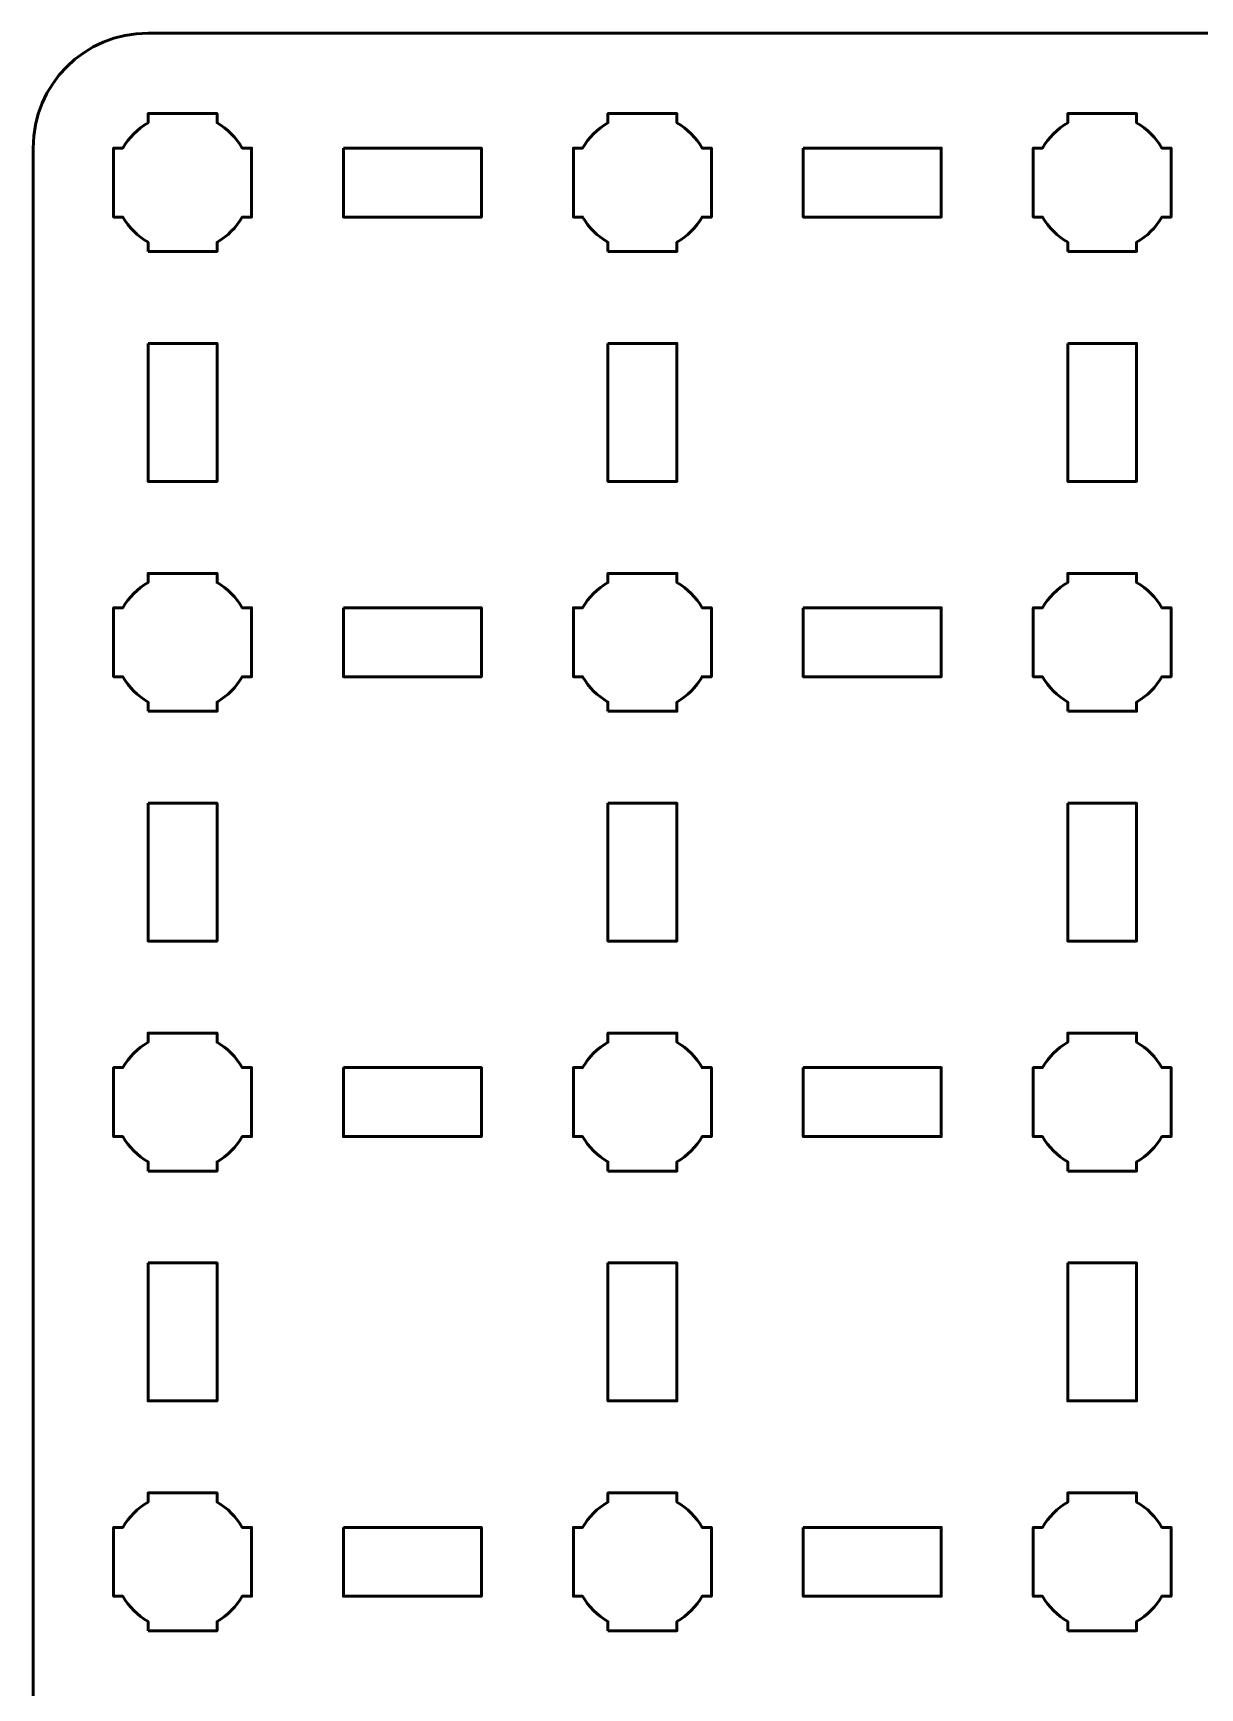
# Model space of a CAD drawing. Header units: centimetres. Extents: x -19.6 to 19.7, y -15.7 to 15.7.
# Drawn here: x -19.65 to -14.57, y 8.45 to 15.65 of the extents above; entities that cross this region are included whole.
import ezdxf

# ---------------------------------------------------------------- set-up
doc = ezdxf.new("R2010")
doc.units = ezdxf.units.CM
doc.header["$MEASUREMENT"] = 0
doc.layers.add('Layer 1', color=7, linetype='Continuous')

msp = doc.modelspace()

# ---------------------------------------------------------------- linework, layer by layer
at = {"layer": 'Layer 1', "lineweight": 53}
for points, knots in [([(-19.14991, 15.65004), (-19.14991, 15.65004), (19.15005, 15.65004), (19.15005, 15.65004), (19.15005, 15.65004), (19.42701, 15.65004), (19.65001, 15.42694), (19.65001, 15.14994), (19.65001, 15.14994), (19.65001, 15.14994), (19.65001, -15.14993), (19.65001, -15.14993), (19.65001, -15.14993), (19.65001, -15.42707), (19.42701, -15.65003), (19.15005, -15.65003), (19.15005, -15.65003), (19.15005, -15.65003), (-19.14991, -15.65003), (-19.14991, -15.65003), (-19.14991, -15.65003), (-19.42691, -15.65003), (-19.65, -15.42707), (-19.65, -15.14993), (-19.65, -15.14993), (-19.65, -15.14993), (-19.65, 15.14994), (-19.65, 15.14994), (-19.65, 15.14994), (-19.65, 15.42694), (-19.42691, 15.65004), (-19.14991, 15.65004)], [0, 0, 0, 0, 0.125, 0.125, 0.125, 0.125, 0.25, 0.25, 0.25, 0.25, 0.375, 0.375, 0.375, 0.375, 0.5, 0.5, 0.5, 0.5, 0.625, 0.625, 0.625, 0.625, 0.75, 0.75, 0.75, 0.75, 0.875, 0.875, 0.875, 0.875, 1, 1, 1, 1]), ([(-19.14991, 14.70001), (-19.14991, 14.70001), (-19.14991, 14.74012), (-19.14991, 14.74012), (-19.14991, 14.74012), (-19.19552, 14.76643), (-19.23344, 14.80446), (-19.25976, 14.84994), (-19.25976, 14.84994), (-19.25976, 14.84994), (-19.29998, 14.84994), (-19.29998, 14.84994), (-19.29998, 14.84994), (-19.29998, 14.84994), (-19.29998, 15.00001), (-19.29998, 15.00001), (-19.29998, 15.00001), (-19.29998, 15.00001), (-19.29998, 15.14994), (-19.29998, 15.14994), (-19.29998, 15.14994), (-19.29998, 15.14994), (-19.25976, 15.14994), (-19.25976, 15.14994), (-19.25976, 15.14994), (-19.23344, 15.19555), (-19.19552, 15.23348), (-19.14991, 15.25979), (-19.14991, 15.25979), (-19.14991, 15.25979), (-19.14991, 15.30001), (-19.14991, 15.30001), (-19.14991, 15.30001), (-19.14991, 15.30001), (-18.99997, 15.30001), (-18.99997, 15.30001), (-18.99997, 15.30001), (-18.99997, 15.30001), (-18.8499, 15.30001), (-18.8499, 15.30001), (-18.8499, 15.30001), (-18.8499, 15.30001), (-18.8499, 15.25979), (-18.8499, 15.25979), (-18.8499, 15.25979), (-18.80443, 15.23348), (-18.7664, 15.19555), (-18.74008, 15.14994), (-18.74008, 15.14994), (-18.74008, 15.14994), (-18.69997, 15.14994), (-18.69997, 15.14994), (-18.69997, 15.14994), (-18.69997, 15.14994), (-18.69997, 15.00001), (-18.69997, 15.00001), (-18.69997, 15.00001), (-18.69997, 15.00001), (-18.69997, 14.84994), (-18.69997, 14.84994), (-18.69997, 14.84994), (-18.69997, 14.84994), (-18.74008, 14.84994), (-18.74008, 14.84994), (-18.74008, 14.84994), (-18.7664, 14.80446), (-18.80443, 14.76643), (-18.8499, 14.74012), (-18.8499, 14.74012), (-18.8499, 14.74012), (-18.8499, 14.70001), (-18.8499, 14.70001), (-18.8499, 14.70001), (-18.8499, 14.70001), (-18.99997, 14.70001), (-18.99997, 14.70001), (-18.99997, 14.70001), (-18.99997, 14.70001), (-19.14991, 14.70001), (-19.14991, 14.70001)], [0, 0, 0, 0, 0.05, 0.05, 0.05, 0.05, 0.1, 0.1, 0.1, 0.1, 0.15, 0.15, 0.15, 0.15, 0.2, 0.2, 0.2, 0.2, 0.25, 0.25, 0.25, 0.25, 0.3, 0.3, 0.3, 0.3, 0.35, 0.35, 0.35, 0.35, 0.4, 0.4, 0.4, 0.4, 0.45, 0.45, 0.45, 0.45, 0.5, 0.5, 0.5, 0.5, 0.55, 0.55, 0.55, 0.55, 0.6, 0.6, 0.6, 0.6, 0.65, 0.65, 0.65, 0.65, 0.7, 0.7, 0.7, 0.7, 0.75, 0.75, 0.75, 0.75, 0.8, 0.8, 0.8, 0.8, 0.85, 0.85, 0.85, 0.85, 0.9, 0.9, 0.9, 0.9, 0.95, 0.95, 0.95, 0.95, 1, 1, 1, 1]), ([(-17.14997, 14.70001), (-17.14997, 14.70001), (-17.14997, 14.74012), (-17.14997, 14.74012), (-17.14997, 14.74012), (-17.19545, 14.76643), (-17.23348, 14.80446), (-17.25979, 14.84994), (-17.25979, 14.84994), (-17.25979, 14.84994), (-17.2999, 14.84994), (-17.2999, 14.84994), (-17.2999, 14.84994), (-17.2999, 14.84994), (-17.2999, 15.00001), (-17.2999, 15.00001), (-17.2999, 15.00001), (-17.2999, 15.00001), (-17.2999, 15.14994), (-17.2999, 15.14994), (-17.2999, 15.14994), (-17.2999, 15.14994), (-17.25979, 15.14994), (-17.25979, 15.14994), (-17.25979, 15.14994), (-17.23348, 15.19555), (-17.19545, 15.23348), (-17.14997, 15.25979), (-17.14997, 15.25979), (-17.14997, 15.25979), (-17.14997, 15.30001), (-17.14997, 15.30001), (-17.14997, 15.30001), (-17.14997, 15.30001), (-16.9999, 15.30001), (-16.9999, 15.30001), (-16.9999, 15.30001), (-16.9999, 15.30001), (-16.84997, 15.30001), (-16.84997, 15.30001), (-16.84997, 15.30001), (-16.84997, 15.30001), (-16.84997, 15.25979), (-16.84997, 15.25979), (-16.84997, 15.25979), (-16.8045, 15.23348), (-16.76647, 15.19555), (-16.74015, 15.14994), (-16.74015, 15.14994), (-16.74015, 15.14994), (-16.6999, 15.14994), (-16.6999, 15.14994), (-16.6999, 15.14994), (-16.6999, 15.14994), (-16.6999, 15.00001), (-16.6999, 15.00001), (-16.6999, 15.00001), (-16.6999, 15.00001), (-16.6999, 14.84994), (-16.6999, 14.84994), (-16.6999, 14.84994), (-16.6999, 14.84994), (-16.74015, 14.84994), (-16.74015, 14.84994), (-16.74015, 14.84994), (-16.76647, 14.80446), (-16.8045, 14.76643), (-16.84997, 14.74012), (-16.84997, 14.74012), (-16.84997, 14.74012), (-16.84997, 14.70001), (-16.84997, 14.70001), (-16.84997, 14.70001), (-16.84997, 14.70001), (-16.9999, 14.70001), (-16.9999, 14.70001), (-16.9999, 14.70001), (-16.9999, 14.70001), (-17.14997, 14.70001), (-17.14997, 14.70001)], [0, 0, 0, 0, 0.05, 0.05, 0.05, 0.05, 0.1, 0.1, 0.1, 0.1, 0.15, 0.15, 0.15, 0.15, 0.2, 0.2, 0.2, 0.2, 0.25, 0.25, 0.25, 0.25, 0.3, 0.3, 0.3, 0.3, 0.35, 0.35, 0.35, 0.35, 0.4, 0.4, 0.4, 0.4, 0.45, 0.45, 0.45, 0.45, 0.5, 0.5, 0.5, 0.5, 0.55, 0.55, 0.55, 0.55, 0.6, 0.6, 0.6, 0.6, 0.65, 0.65, 0.65, 0.65, 0.7, 0.7, 0.7, 0.7, 0.75, 0.75, 0.75, 0.75, 0.8, 0.8, 0.8, 0.8, 0.85, 0.85, 0.85, 0.85, 0.9, 0.9, 0.9, 0.9, 0.95, 0.95, 0.95, 0.95, 1, 1, 1, 1]), ([(-15.15004, 14.70001), (-15.15004, 14.70001), (-15.15004, 14.74012), (-15.15004, 14.74012), (-15.15004, 14.74012), (-15.19551, 14.76643), (-15.2334, 14.80446), (-15.25986, 14.84994), (-15.25986, 14.84994), (-15.25986, 14.84994), (-15.29997, 14.84994), (-15.29997, 14.84994), (-15.29997, 14.84994), (-15.29997, 14.84994), (-15.29997, 15.00001), (-15.29997, 15.00001), (-15.29997, 15.00001), (-15.29997, 15.00001), (-15.29997, 15.14994), (-15.29997, 15.14994), (-15.29997, 15.14994), (-15.29997, 15.14994), (-15.25986, 15.14994), (-15.25986, 15.14994), (-15.25986, 15.14994), (-15.2334, 15.19555), (-15.19551, 15.23348), (-15.15004, 15.25979), (-15.15004, 15.25979), (-15.15004, 15.25979), (-15.15004, 15.30001), (-15.15004, 15.30001), (-15.15004, 15.30001), (-15.15004, 15.30001), (-14.99997, 15.30001), (-14.99997, 15.30001), (-14.99997, 15.30001), (-14.99997, 15.30001), (-14.85004, 15.30001), (-14.85004, 15.30001), (-14.85004, 15.30001), (-14.85004, 15.30001), (-14.85004, 15.25979), (-14.85004, 15.25979), (-14.85004, 15.25979), (-14.80442, 15.23348), (-14.7665, 15.19555), (-14.74018, 15.14994), (-14.74018, 15.14994), (-14.74018, 15.14994), (-14.69997, 15.14994), (-14.69997, 15.14994), (-14.69997, 15.14994), (-14.69997, 15.14994), (-14.69997, 15.00001), (-14.69997, 15.00001), (-14.69997, 15.00001), (-14.69997, 15.00001), (-14.69997, 14.84994), (-14.69997, 14.84994), (-14.69997, 14.84994), (-14.69997, 14.84994), (-14.74018, 14.84994), (-14.74018, 14.84994), (-14.74018, 14.84994), (-14.7665, 14.80446), (-14.80442, 14.76643), (-14.85004, 14.74012), (-14.85004, 14.74012), (-14.85004, 14.74012), (-14.85004, 14.70001), (-14.85004, 14.70001), (-14.85004, 14.70001), (-14.85004, 14.70001), (-14.99997, 14.70001), (-14.99997, 14.70001), (-14.99997, 14.70001), (-14.99997, 14.70001), (-15.15004, 14.70001), (-15.15004, 14.70001)], [0, 0, 0, 0, 0.05, 0.05, 0.05, 0.05, 0.1, 0.1, 0.1, 0.1, 0.15, 0.15, 0.15, 0.15, 0.2, 0.2, 0.2, 0.2, 0.25, 0.25, 0.25, 0.25, 0.3, 0.3, 0.3, 0.3, 0.35, 0.35, 0.35, 0.35, 0.4, 0.4, 0.4, 0.4, 0.45, 0.45, 0.45, 0.45, 0.5, 0.5, 0.5, 0.5, 0.55, 0.55, 0.55, 0.55, 0.6, 0.6, 0.6, 0.6, 0.65, 0.65, 0.65, 0.65, 0.7, 0.7, 0.7, 0.7, 0.75, 0.75, 0.75, 0.75, 0.8, 0.8, 0.8, 0.8, 0.85, 0.85, 0.85, 0.85, 0.9, 0.9, 0.9, 0.9, 0.95, 0.95, 0.95, 0.95, 1, 1, 1, 1]), ([(-18.29996, 15.14994), (-18.29996, 15.14994), (-17.69995, 15.14994), (-17.69995, 15.14994), (-17.69995, 15.14994), (-17.69995, 15.14994), (-17.69995, 14.84994), (-17.69995, 14.84994), (-17.69995, 14.84994), (-17.69995, 14.84994), (-18.29996, 14.84994), (-18.29996, 14.84994), (-18.29996, 14.84994), (-18.29996, 14.84994), (-18.29996, 15.14994), (-18.29996, 15.14994)], [0, 0, 0, 0, 0.25, 0.25, 0.25, 0.25, 0.5, 0.5, 0.5, 0.5, 0.75, 0.75, 0.75, 0.75, 1, 1, 1, 1]), ([(-16.29999, 15.14994), (-16.29999, 15.14994), (-15.69999, 15.14994), (-15.69999, 15.14994), (-15.69999, 15.14994), (-15.69999, 15.14994), (-15.69999, 14.84994), (-15.69999, 14.84994), (-15.69999, 14.84994), (-15.69999, 14.84994), (-16.29999, 14.84994), (-16.29999, 14.84994), (-16.29999, 14.84994), (-16.29999, 14.84994), (-16.29999, 15.14994), (-16.29999, 15.14994)], [0, 0, 0, 0, 0.25, 0.25, 0.25, 0.25, 0.5, 0.5, 0.5, 0.5, 0.75, 0.75, 0.75, 0.75, 1, 1, 1, 1]), ([(-19.14991, 14.29999), (-19.14991, 14.29999), (-18.8499, 14.29999), (-18.8499, 14.29999), (-18.8499, 14.29999), (-18.8499, 14.29999), (-18.8499, 13.69999), (-18.8499, 13.69999), (-18.8499, 13.69999), (-18.8499, 13.69999), (-19.14991, 13.69999), (-19.14991, 13.69999), (-19.14991, 13.69999), (-19.14991, 13.69999), (-19.14991, 14.29999), (-19.14991, 14.29999)], [0, 0, 0, 0, 0.25, 0.25, 0.25, 0.25, 0.5, 0.5, 0.5, 0.5, 0.75, 0.75, 0.75, 0.75, 1, 1, 1, 1]), ([(-17.14997, 14.29999), (-17.14997, 14.29999), (-16.84997, 14.29999), (-16.84997, 14.29999), (-16.84997, 14.29999), (-16.84997, 14.29999), (-16.84997, 13.69999), (-16.84997, 13.69999), (-16.84997, 13.69999), (-16.84997, 13.69999), (-17.14997, 13.69999), (-17.14997, 13.69999), (-17.14997, 13.69999), (-17.14997, 13.69999), (-17.14997, 14.29999), (-17.14997, 14.29999)], [0, 0, 0, 0, 0.25, 0.25, 0.25, 0.25, 0.5, 0.5, 0.5, 0.5, 0.75, 0.75, 0.75, 0.75, 1, 1, 1, 1]), ([(-15.15004, 14.29999), (-15.15004, 14.29999), (-14.85004, 14.29999), (-14.85004, 14.29999), (-14.85004, 14.29999), (-14.85004, 14.29999), (-14.85004, 13.69999), (-14.85004, 13.69999), (-14.85004, 13.69999), (-14.85004, 13.69999), (-15.15004, 13.69999), (-15.15004, 13.69999), (-15.15004, 13.69999), (-15.15004, 13.69999), (-15.15004, 14.29999), (-15.15004, 14.29999)], [0, 0, 0, 0, 0.25, 0.25, 0.25, 0.25, 0.5, 0.5, 0.5, 0.5, 0.75, 0.75, 0.75, 0.75, 1, 1, 1, 1]), ([(-19.14991, 12.69993), (-19.14991, 12.69993), (-19.14991, 12.74018), (-19.14991, 12.74018), (-19.14991, 12.74018), (-19.19552, 12.7665), (-19.23344, 12.80453), (-19.25976, 12.85), (-19.25976, 12.85), (-19.25976, 12.85), (-19.29998, 12.85), (-19.29998, 12.85), (-19.29998, 12.85), (-19.29998, 12.85), (-19.29998, 12.99994), (-19.29998, 12.99994), (-19.29998, 12.99994), (-19.29998, 12.99994), (-19.29998, 13.15001), (-19.29998, 13.15001), (-19.29998, 13.15001), (-19.29998, 13.15001), (-19.25976, 13.15001), (-19.25976, 13.15001), (-19.25976, 13.15001), (-19.23344, 13.19548), (-19.19552, 13.23351), (-19.14991, 13.25983), (-19.14991, 13.25983), (-19.14991, 13.25983), (-19.14991, 13.29994), (-19.14991, 13.29994), (-19.14991, 13.29994), (-19.14991, 13.29994), (-18.99997, 13.29994), (-18.99997, 13.29994), (-18.99997, 13.29994), (-18.99997, 13.29994), (-18.8499, 13.29994), (-18.8499, 13.29994), (-18.8499, 13.29994), (-18.8499, 13.29994), (-18.8499, 13.25983), (-18.8499, 13.25983), (-18.8499, 13.25983), (-18.80443, 13.23351), (-18.7664, 13.19548), (-18.74008, 13.15001), (-18.74008, 13.15001), (-18.74008, 13.15001), (-18.69997, 13.15001), (-18.69997, 13.15001), (-18.69997, 13.15001), (-18.69997, 13.15001), (-18.69997, 12.99994), (-18.69997, 12.99994), (-18.69997, 12.99994), (-18.69997, 12.99994), (-18.69997, 12.85), (-18.69997, 12.85), (-18.69997, 12.85), (-18.69997, 12.85), (-18.74008, 12.85), (-18.74008, 12.85), (-18.74008, 12.85), (-18.7664, 12.80453), (-18.80443, 12.7665), (-18.8499, 12.74018), (-18.8499, 12.74018), (-18.8499, 12.74018), (-18.8499, 12.69993), (-18.8499, 12.69993), (-18.8499, 12.69993), (-18.8499, 12.69993), (-18.99997, 12.69993), (-18.99997, 12.69993), (-18.99997, 12.69993), (-18.99997, 12.69993), (-19.14991, 12.69993), (-19.14991, 12.69993)], [0, 0, 0, 0, 0.05, 0.05, 0.05, 0.05, 0.1, 0.1, 0.1, 0.1, 0.15, 0.15, 0.15, 0.15, 0.2, 0.2, 0.2, 0.2, 0.25, 0.25, 0.25, 0.25, 0.3, 0.3, 0.3, 0.3, 0.35, 0.35, 0.35, 0.35, 0.4, 0.4, 0.4, 0.4, 0.45, 0.45, 0.45, 0.45, 0.5, 0.5, 0.5, 0.5, 0.55, 0.55, 0.55, 0.55, 0.6, 0.6, 0.6, 0.6, 0.65, 0.65, 0.65, 0.65, 0.7, 0.7, 0.7, 0.7, 0.75, 0.75, 0.75, 0.75, 0.8, 0.8, 0.8, 0.8, 0.85, 0.85, 0.85, 0.85, 0.9, 0.9, 0.9, 0.9, 0.95, 0.95, 0.95, 0.95, 1, 1, 1, 1]), ([(-17.14997, 12.69993), (-17.14997, 12.69993), (-17.14997, 12.74018), (-17.14997, 12.74018), (-17.14997, 12.74018), (-17.19545, 12.7665), (-17.23348, 12.80453), (-17.25979, 12.85), (-17.25979, 12.85), (-17.25979, 12.85), (-17.2999, 12.85), (-17.2999, 12.85), (-17.2999, 12.85), (-17.2999, 12.85), (-17.2999, 12.99994), (-17.2999, 12.99994), (-17.2999, 12.99994), (-17.2999, 12.99994), (-17.2999, 13.15001), (-17.2999, 13.15001), (-17.2999, 13.15001), (-17.2999, 13.15001), (-17.25979, 13.15001), (-17.25979, 13.15001), (-17.25979, 13.15001), (-17.23348, 13.19548), (-17.19545, 13.23351), (-17.14997, 13.25983), (-17.14997, 13.25983), (-17.14997, 13.25983), (-17.14997, 13.29994), (-17.14997, 13.29994), (-17.14997, 13.29994), (-17.14997, 13.29994), (-16.9999, 13.29994), (-16.9999, 13.29994), (-16.9999, 13.29994), (-16.9999, 13.29994), (-16.84997, 13.29994), (-16.84997, 13.29994), (-16.84997, 13.29994), (-16.84997, 13.29994), (-16.84997, 13.25983), (-16.84997, 13.25983), (-16.84997, 13.25983), (-16.8045, 13.23351), (-16.76647, 13.19548), (-16.74015, 13.15001), (-16.74015, 13.15001), (-16.74015, 13.15001), (-16.6999, 13.15001), (-16.6999, 13.15001), (-16.6999, 13.15001), (-16.6999, 13.15001), (-16.6999, 12.99994), (-16.6999, 12.99994), (-16.6999, 12.99994), (-16.6999, 12.99994), (-16.6999, 12.85), (-16.6999, 12.85), (-16.6999, 12.85), (-16.6999, 12.85), (-16.74015, 12.85), (-16.74015, 12.85), (-16.74015, 12.85), (-16.76647, 12.80453), (-16.8045, 12.7665), (-16.84997, 12.74018), (-16.84997, 12.74018), (-16.84997, 12.74018), (-16.84997, 12.69993), (-16.84997, 12.69993), (-16.84997, 12.69993), (-16.84997, 12.69993), (-16.9999, 12.69993), (-16.9999, 12.69993), (-16.9999, 12.69993), (-16.9999, 12.69993), (-17.14997, 12.69993), (-17.14997, 12.69993)], [0, 0, 0, 0, 0.05, 0.05, 0.05, 0.05, 0.1, 0.1, 0.1, 0.1, 0.15, 0.15, 0.15, 0.15, 0.2, 0.2, 0.2, 0.2, 0.25, 0.25, 0.25, 0.25, 0.3, 0.3, 0.3, 0.3, 0.35, 0.35, 0.35, 0.35, 0.4, 0.4, 0.4, 0.4, 0.45, 0.45, 0.45, 0.45, 0.5, 0.5, 0.5, 0.5, 0.55, 0.55, 0.55, 0.55, 0.6, 0.6, 0.6, 0.6, 0.65, 0.65, 0.65, 0.65, 0.7, 0.7, 0.7, 0.7, 0.75, 0.75, 0.75, 0.75, 0.8, 0.8, 0.8, 0.8, 0.85, 0.85, 0.85, 0.85, 0.9, 0.9, 0.9, 0.9, 0.95, 0.95, 0.95, 0.95, 1, 1, 1, 1]), ([(-15.15004, 12.69993), (-15.15004, 12.69993), (-15.15004, 12.74018), (-15.15004, 12.74018), (-15.15004, 12.74018), (-15.19551, 12.7665), (-15.2334, 12.80453), (-15.25986, 12.85), (-15.25986, 12.85), (-15.25986, 12.85), (-15.29997, 12.85), (-15.29997, 12.85), (-15.29997, 12.85), (-15.29997, 12.85), (-15.29997, 12.99994), (-15.29997, 12.99994), (-15.29997, 12.99994), (-15.29997, 12.99994), (-15.29997, 13.15001), (-15.29997, 13.15001), (-15.29997, 13.15001), (-15.29997, 13.15001), (-15.25986, 13.15001), (-15.25986, 13.15001), (-15.25986, 13.15001), (-15.2334, 13.19548), (-15.19551, 13.23351), (-15.15004, 13.25983), (-15.15004, 13.25983), (-15.15004, 13.25983), (-15.15004, 13.29994), (-15.15004, 13.29994), (-15.15004, 13.29994), (-15.15004, 13.29994), (-14.99997, 13.29994), (-14.99997, 13.29994), (-14.99997, 13.29994), (-14.99997, 13.29994), (-14.85004, 13.29994), (-14.85004, 13.29994), (-14.85004, 13.29994), (-14.85004, 13.29994), (-14.85004, 13.25983), (-14.85004, 13.25983), (-14.85004, 13.25983), (-14.80442, 13.23351), (-14.7665, 13.19548), (-14.74018, 13.15001), (-14.74018, 13.15001), (-14.74018, 13.15001), (-14.69997, 13.15001), (-14.69997, 13.15001), (-14.69997, 13.15001), (-14.69997, 13.15001), (-14.69997, 12.99994), (-14.69997, 12.99994), (-14.69997, 12.99994), (-14.69997, 12.99994), (-14.69997, 12.85), (-14.69997, 12.85), (-14.69997, 12.85), (-14.69997, 12.85), (-14.74018, 12.85), (-14.74018, 12.85), (-14.74018, 12.85), (-14.7665, 12.80453), (-14.80442, 12.7665), (-14.85004, 12.74018), (-14.85004, 12.74018), (-14.85004, 12.74018), (-14.85004, 12.69993), (-14.85004, 12.69993), (-14.85004, 12.69993), (-14.85004, 12.69993), (-14.99997, 12.69993), (-14.99997, 12.69993), (-14.99997, 12.69993), (-14.99997, 12.69993), (-15.15004, 12.69993), (-15.15004, 12.69993)], [0, 0, 0, 0, 0.05, 0.05, 0.05, 0.05, 0.1, 0.1, 0.1, 0.1, 0.15, 0.15, 0.15, 0.15, 0.2, 0.2, 0.2, 0.2, 0.25, 0.25, 0.25, 0.25, 0.3, 0.3, 0.3, 0.3, 0.35, 0.35, 0.35, 0.35, 0.4, 0.4, 0.4, 0.4, 0.45, 0.45, 0.45, 0.45, 0.5, 0.5, 0.5, 0.5, 0.55, 0.55, 0.55, 0.55, 0.6, 0.6, 0.6, 0.6, 0.65, 0.65, 0.65, 0.65, 0.7, 0.7, 0.7, 0.7, 0.75, 0.75, 0.75, 0.75, 0.8, 0.8, 0.8, 0.8, 0.85, 0.85, 0.85, 0.85, 0.9, 0.9, 0.9, 0.9, 0.95, 0.95, 0.95, 0.95, 1, 1, 1, 1]), ([(-18.29996, 13.15001), (-18.29996, 13.15001), (-17.69995, 13.15001), (-17.69995, 13.15001), (-17.69995, 13.15001), (-17.69995, 13.15001), (-17.69995, 12.85), (-17.69995, 12.85), (-17.69995, 12.85), (-17.69995, 12.85), (-18.29996, 12.85), (-18.29996, 12.85), (-18.29996, 12.85), (-18.29996, 12.85), (-18.29996, 13.15001), (-18.29996, 13.15001)], [0, 0, 0, 0, 0.25, 0.25, 0.25, 0.25, 0.5, 0.5, 0.5, 0.5, 0.75, 0.75, 0.75, 0.75, 1, 1, 1, 1]), ([(-16.29999, 13.15001), (-16.29999, 13.15001), (-15.69999, 13.15001), (-15.69999, 13.15001), (-15.69999, 13.15001), (-15.69999, 13.15001), (-15.69999, 12.85), (-15.69999, 12.85), (-15.69999, 12.85), (-15.69999, 12.85), (-16.29999, 12.85), (-16.29999, 12.85), (-16.29999, 12.85), (-16.29999, 12.85), (-16.29999, 13.15001), (-16.29999, 13.15001)], [0, 0, 0, 0, 0.25, 0.25, 0.25, 0.25, 0.5, 0.5, 0.5, 0.5, 0.75, 0.75, 0.75, 0.75, 1, 1, 1, 1]), ([(-19.14991, 12.30002), (-19.14991, 12.30002), (-18.8499, 12.30002), (-18.8499, 12.30002), (-18.8499, 12.30002), (-18.8499, 12.30002), (-18.8499, 11.70002), (-18.8499, 11.70002), (-18.8499, 11.70002), (-18.8499, 11.70002), (-19.14991, 11.70002), (-19.14991, 11.70002), (-19.14991, 11.70002), (-19.14991, 11.70002), (-19.14991, 12.30002), (-19.14991, 12.30002)], [0, 0, 0, 0, 0.25, 0.25, 0.25, 0.25, 0.5, 0.5, 0.5, 0.5, 0.75, 0.75, 0.75, 0.75, 1, 1, 1, 1]), ([(-17.14997, 12.30002), (-17.14997, 12.30002), (-16.84997, 12.30002), (-16.84997, 12.30002), (-16.84997, 12.30002), (-16.84997, 12.30002), (-16.84997, 11.70002), (-16.84997, 11.70002), (-16.84997, 11.70002), (-16.84997, 11.70002), (-17.14997, 11.70002), (-17.14997, 11.70002), (-17.14997, 11.70002), (-17.14997, 11.70002), (-17.14997, 12.30002), (-17.14997, 12.30002)], [0, 0, 0, 0, 0.25, 0.25, 0.25, 0.25, 0.5, 0.5, 0.5, 0.5, 0.75, 0.75, 0.75, 0.75, 1, 1, 1, 1]), ([(-15.15004, 12.30002), (-15.15004, 12.30002), (-14.85004, 12.30002), (-14.85004, 12.30002), (-14.85004, 12.30002), (-14.85004, 12.30002), (-14.85004, 11.70002), (-14.85004, 11.70002), (-14.85004, 11.70002), (-14.85004, 11.70002), (-15.15004, 11.70002), (-15.15004, 11.70002), (-15.15004, 11.70002), (-15.15004, 11.70002), (-15.15004, 12.30002), (-15.15004, 12.30002)], [0, 0, 0, 0, 0.25, 0.25, 0.25, 0.25, 0.5, 0.5, 0.5, 0.5, 0.75, 0.75, 0.75, 0.75, 1, 1, 1, 1]), ([(-19.14991, 10.7), (-19.14991, 10.7), (-19.14991, 10.74008), (-19.14991, 10.74008), (-19.14991, 10.74008), (-19.19552, 10.76653), (-19.23344, 10.80446), (-19.25976, 10.85007), (-19.25976, 10.85007), (-19.25976, 10.85007), (-19.29998, 10.85007), (-19.29998, 10.85007), (-19.29998, 10.85007), (-19.29998, 10.85007), (-19.29998, 11), (-19.29998, 11), (-19.29998, 11), (-19.29998, 11), (-19.29998, 11.15007), (-19.29998, 11.15007), (-19.29998, 11.15007), (-19.29998, 11.15007), (-19.25976, 11.15007), (-19.25976, 11.15007), (-19.25976, 11.15007), (-19.23344, 11.19555), (-19.19552, 11.23358), (-19.14991, 11.25989), (-19.14991, 11.25989), (-19.14991, 11.25989), (-19.14991, 11.3), (-19.14991, 11.3), (-19.14991, 11.3), (-19.14991, 11.3), (-18.99997, 11.3), (-18.99997, 11.3), (-18.99997, 11.3), (-18.99997, 11.3), (-18.8499, 11.3), (-18.8499, 11.3), (-18.8499, 11.3), (-18.8499, 11.3), (-18.8499, 11.25989), (-18.8499, 11.25989), (-18.8499, 11.25989), (-18.80443, 11.23358), (-18.7664, 11.19555), (-18.74008, 11.15007), (-18.74008, 11.15007), (-18.74008, 11.15007), (-18.69997, 11.15007), (-18.69997, 11.15007), (-18.69997, 11.15007), (-18.69997, 11.15007), (-18.69997, 11), (-18.69997, 11), (-18.69997, 11), (-18.69997, 11), (-18.69997, 10.85007), (-18.69997, 10.85007), (-18.69997, 10.85007), (-18.69997, 10.85007), (-18.74008, 10.85007), (-18.74008, 10.85007), (-18.74008, 10.85007), (-18.7664, 10.80446), (-18.80443, 10.76653), (-18.8499, 10.74008), (-18.8499, 10.74008), (-18.8499, 10.74008), (-18.8499, 10.7), (-18.8499, 10.7), (-18.8499, 10.7), (-18.8499, 10.7), (-18.99997, 10.7), (-18.99997, 10.7), (-18.99997, 10.7), (-18.99997, 10.7), (-19.14991, 10.7), (-19.14991, 10.7)], [0, 0, 0, 0, 0.05, 0.05, 0.05, 0.05, 0.1, 0.1, 0.1, 0.1, 0.15, 0.15, 0.15, 0.15, 0.2, 0.2, 0.2, 0.2, 0.25, 0.25, 0.25, 0.25, 0.3, 0.3, 0.3, 0.3, 0.35, 0.35, 0.35, 0.35, 0.4, 0.4, 0.4, 0.4, 0.45, 0.45, 0.45, 0.45, 0.5, 0.5, 0.5, 0.5, 0.55, 0.55, 0.55, 0.55, 0.6, 0.6, 0.6, 0.6, 0.65, 0.65, 0.65, 0.65, 0.7, 0.7, 0.7, 0.7, 0.75, 0.75, 0.75, 0.75, 0.8, 0.8, 0.8, 0.8, 0.85, 0.85, 0.85, 0.85, 0.9, 0.9, 0.9, 0.9, 0.95, 0.95, 0.95, 0.95, 1, 1, 1, 1]), ([(-17.14997, 10.7), (-17.14997, 10.7), (-17.14997, 10.74008), (-17.14997, 10.74008), (-17.14997, 10.74008), (-17.19545, 10.76653), (-17.23348, 10.80446), (-17.25979, 10.85007), (-17.25979, 10.85007), (-17.25979, 10.85007), (-17.2999, 10.85007), (-17.2999, 10.85007), (-17.2999, 10.85007), (-17.2999, 10.85007), (-17.2999, 11), (-17.2999, 11), (-17.2999, 11), (-17.2999, 11), (-17.2999, 11.15007), (-17.2999, 11.15007), (-17.2999, 11.15007), (-17.2999, 11.15007), (-17.25979, 11.15007), (-17.25979, 11.15007), (-17.25979, 11.15007), (-17.23348, 11.19555), (-17.19545, 11.23358), (-17.14997, 11.25989), (-17.14997, 11.25989), (-17.14997, 11.25989), (-17.14997, 11.3), (-17.14997, 11.3), (-17.14997, 11.3), (-17.14997, 11.3), (-16.9999, 11.3), (-16.9999, 11.3), (-16.9999, 11.3), (-16.9999, 11.3), (-16.84997, 11.3), (-16.84997, 11.3), (-16.84997, 11.3), (-16.84997, 11.3), (-16.84997, 11.25989), (-16.84997, 11.25989), (-16.84997, 11.25989), (-16.8045, 11.23358), (-16.76647, 11.19555), (-16.74015, 11.15007), (-16.74015, 11.15007), (-16.74015, 11.15007), (-16.6999, 11.15007), (-16.6999, 11.15007), (-16.6999, 11.15007), (-16.6999, 11.15007), (-16.6999, 11), (-16.6999, 11), (-16.6999, 11), (-16.6999, 11), (-16.6999, 10.85007), (-16.6999, 10.85007), (-16.6999, 10.85007), (-16.6999, 10.85007), (-16.74015, 10.85007), (-16.74015, 10.85007), (-16.74015, 10.85007), (-16.76647, 10.80446), (-16.8045, 10.76653), (-16.84997, 10.74008), (-16.84997, 10.74008), (-16.84997, 10.74008), (-16.84997, 10.7), (-16.84997, 10.7), (-16.84997, 10.7), (-16.84997, 10.7), (-16.9999, 10.7), (-16.9999, 10.7), (-16.9999, 10.7), (-16.9999, 10.7), (-17.14997, 10.7), (-17.14997, 10.7)], [0, 0, 0, 0, 0.05, 0.05, 0.05, 0.05, 0.1, 0.1, 0.1, 0.1, 0.15, 0.15, 0.15, 0.15, 0.2, 0.2, 0.2, 0.2, 0.25, 0.25, 0.25, 0.25, 0.3, 0.3, 0.3, 0.3, 0.35, 0.35, 0.35, 0.35, 0.4, 0.4, 0.4, 0.4, 0.45, 0.45, 0.45, 0.45, 0.5, 0.5, 0.5, 0.5, 0.55, 0.55, 0.55, 0.55, 0.6, 0.6, 0.6, 0.6, 0.65, 0.65, 0.65, 0.65, 0.7, 0.7, 0.7, 0.7, 0.75, 0.75, 0.75, 0.75, 0.8, 0.8, 0.8, 0.8, 0.85, 0.85, 0.85, 0.85, 0.9, 0.9, 0.9, 0.9, 0.95, 0.95, 0.95, 0.95, 1, 1, 1, 1]), ([(-15.15004, 10.7), (-15.15004, 10.7), (-15.15004, 10.74008), (-15.15004, 10.74008), (-15.15004, 10.74008), (-15.19551, 10.76653), (-15.2334, 10.80446), (-15.25986, 10.85007), (-15.25986, 10.85007), (-15.25986, 10.85007), (-15.29997, 10.85007), (-15.29997, 10.85007), (-15.29997, 10.85007), (-15.29997, 10.85007), (-15.29997, 11), (-15.29997, 11), (-15.29997, 11), (-15.29997, 11), (-15.29997, 11.15007), (-15.29997, 11.15007), (-15.29997, 11.15007), (-15.29997, 11.15007), (-15.25986, 11.15007), (-15.25986, 11.15007), (-15.25986, 11.15007), (-15.2334, 11.19555), (-15.19551, 11.23358), (-15.15004, 11.25989), (-15.15004, 11.25989), (-15.15004, 11.25989), (-15.15004, 11.3), (-15.15004, 11.3), (-15.15004, 11.3), (-15.15004, 11.3), (-14.99997, 11.3), (-14.99997, 11.3), (-14.99997, 11.3), (-14.99997, 11.3), (-14.85004, 11.3), (-14.85004, 11.3), (-14.85004, 11.3), (-14.85004, 11.3), (-14.85004, 11.25989), (-14.85004, 11.25989), (-14.85004, 11.25989), (-14.80442, 11.23358), (-14.7665, 11.19555), (-14.74018, 11.15007), (-14.74018, 11.15007), (-14.74018, 11.15007), (-14.69997, 11.15007), (-14.69997, 11.15007), (-14.69997, 11.15007), (-14.69997, 11.15007), (-14.69997, 11), (-14.69997, 11), (-14.69997, 11), (-14.69997, 11), (-14.69997, 10.85007), (-14.69997, 10.85007), (-14.69997, 10.85007), (-14.69997, 10.85007), (-14.74018, 10.85007), (-14.74018, 10.85007), (-14.74018, 10.85007), (-14.7665, 10.80446), (-14.80442, 10.76653), (-14.85004, 10.74008), (-14.85004, 10.74008), (-14.85004, 10.74008), (-14.85004, 10.7), (-14.85004, 10.7), (-14.85004, 10.7), (-14.85004, 10.7), (-14.99997, 10.7), (-14.99997, 10.7), (-14.99997, 10.7), (-14.99997, 10.7), (-15.15004, 10.7), (-15.15004, 10.7)], [0, 0, 0, 0, 0.05, 0.05, 0.05, 0.05, 0.1, 0.1, 0.1, 0.1, 0.15, 0.15, 0.15, 0.15, 0.2, 0.2, 0.2, 0.2, 0.25, 0.25, 0.25, 0.25, 0.3, 0.3, 0.3, 0.3, 0.35, 0.35, 0.35, 0.35, 0.4, 0.4, 0.4, 0.4, 0.45, 0.45, 0.45, 0.45, 0.5, 0.5, 0.5, 0.5, 0.55, 0.55, 0.55, 0.55, 0.6, 0.6, 0.6, 0.6, 0.65, 0.65, 0.65, 0.65, 0.7, 0.7, 0.7, 0.7, 0.75, 0.75, 0.75, 0.75, 0.8, 0.8, 0.8, 0.8, 0.85, 0.85, 0.85, 0.85, 0.9, 0.9, 0.9, 0.9, 0.95, 0.95, 0.95, 0.95, 1, 1, 1, 1]), ([(-18.29996, 11.15007), (-18.29996, 11.15007), (-17.69995, 11.15007), (-17.69995, 11.15007), (-17.69995, 11.15007), (-17.69995, 11.15007), (-17.69995, 10.85007), (-17.69995, 10.85007), (-17.69995, 10.85007), (-17.69995, 10.85007), (-18.29996, 10.85007), (-18.29996, 10.85007), (-18.29996, 10.85007), (-18.29996, 10.85007), (-18.29996, 11.15007), (-18.29996, 11.15007)], [0, 0, 0, 0, 0.25, 0.25, 0.25, 0.25, 0.5, 0.5, 0.5, 0.5, 0.75, 0.75, 0.75, 0.75, 1, 1, 1, 1]), ([(-16.29999, 11.15007), (-16.29999, 11.15007), (-15.69999, 11.15007), (-15.69999, 11.15007), (-15.69999, 11.15007), (-15.69999, 11.15007), (-15.69999, 10.85007), (-15.69999, 10.85007), (-15.69999, 10.85007), (-15.69999, 10.85007), (-16.29999, 10.85007), (-16.29999, 10.85007), (-16.29999, 10.85007), (-16.29999, 10.85007), (-16.29999, 11.15007), (-16.29999, 11.15007)], [0, 0, 0, 0, 0.25, 0.25, 0.25, 0.25, 0.5, 0.5, 0.5, 0.5, 0.75, 0.75, 0.75, 0.75, 1, 1, 1, 1]), ([(-19.14991, 10.29995), (-19.14991, 10.29995), (-18.8499, 10.29995), (-18.8499, 10.29995), (-18.8499, 10.29995), (-18.8499, 10.29995), (-18.8499, 9.69995), (-18.8499, 9.69995), (-18.8499, 9.69995), (-18.8499, 9.69995), (-19.14991, 9.69995), (-19.14991, 9.69995), (-19.14991, 9.69995), (-19.14991, 9.69995), (-19.14991, 10.29995), (-19.14991, 10.29995)], [0, 0, 0, 0, 0.25, 0.25, 0.25, 0.25, 0.5, 0.5, 0.5, 0.5, 0.75, 0.75, 0.75, 0.75, 1, 1, 1, 1]), ([(-17.14997, 10.29995), (-17.14997, 10.29995), (-16.84997, 10.29995), (-16.84997, 10.29995), (-16.84997, 10.29995), (-16.84997, 10.29995), (-16.84997, 9.69995), (-16.84997, 9.69995), (-16.84997, 9.69995), (-16.84997, 9.69995), (-17.14997, 9.69995), (-17.14997, 9.69995), (-17.14997, 9.69995), (-17.14997, 9.69995), (-17.14997, 10.29995), (-17.14997, 10.29995)], [0, 0, 0, 0, 0.25, 0.25, 0.25, 0.25, 0.5, 0.5, 0.5, 0.5, 0.75, 0.75, 0.75, 0.75, 1, 1, 1, 1]), ([(-15.15004, 10.29995), (-15.15004, 10.29995), (-14.85004, 10.29995), (-14.85004, 10.29995), (-14.85004, 10.29995), (-14.85004, 10.29995), (-14.85004, 9.69995), (-14.85004, 9.69995), (-14.85004, 9.69995), (-14.85004, 9.69995), (-15.15004, 9.69995), (-15.15004, 9.69995), (-15.15004, 9.69995), (-15.15004, 9.69995), (-15.15004, 10.29995), (-15.15004, 10.29995)], [0, 0, 0, 0, 0.25, 0.25, 0.25, 0.25, 0.5, 0.5, 0.5, 0.5, 0.75, 0.75, 0.75, 0.75, 1, 1, 1, 1]), ([(-19.14991, 8.70003), (-19.14991, 8.70003), (-19.14991, 8.74014), (-19.14991, 8.74014), (-19.14991, 8.74014), (-19.19552, 8.76646), (-19.23344, 8.80449), (-19.25976, 8.84996), (-19.25976, 8.84996), (-19.25976, 8.84996), (-19.29998, 8.84996), (-19.29998, 8.84996), (-19.29998, 8.84996), (-19.29998, 8.84996), (-19.29998, 9.00003), (-19.29998, 9.00003), (-19.29998, 9.00003), (-19.29998, 9.00003), (-19.29998, 9.14997), (-19.29998, 9.14997), (-19.29998, 9.14997), (-19.29998, 9.14997), (-19.25976, 9.14997), (-19.25976, 9.14997), (-19.25976, 9.14997), (-19.23344, 9.19558), (-19.19552, 9.23347), (-19.14991, 9.25979), (-19.14991, 9.25979), (-19.14991, 9.25979), (-19.14991, 9.30004), (-19.14991, 9.30004), (-19.14991, 9.30004), (-19.14991, 9.30004), (-18.99997, 9.30004), (-18.99997, 9.30004), (-18.99997, 9.30004), (-18.99997, 9.30004), (-18.8499, 9.30004), (-18.8499, 9.30004), (-18.8499, 9.30004), (-18.8499, 9.30004), (-18.8499, 9.25979), (-18.8499, 9.25979), (-18.8499, 9.25979), (-18.80443, 9.23347), (-18.7664, 9.19558), (-18.74008, 9.14997), (-18.74008, 9.14997), (-18.74008, 9.14997), (-18.69997, 9.14997), (-18.69997, 9.14997), (-18.69997, 9.14997), (-18.69997, 9.14997), (-18.69997, 9.00003), (-18.69997, 9.00003), (-18.69997, 9.00003), (-18.69997, 9.00003), (-18.69997, 8.84996), (-18.69997, 8.84996), (-18.69997, 8.84996), (-18.69997, 8.84996), (-18.74008, 8.84996), (-18.74008, 8.84996), (-18.74008, 8.84996), (-18.7664, 8.80449), (-18.80443, 8.76646), (-18.8499, 8.74014), (-18.8499, 8.74014), (-18.8499, 8.74014), (-18.8499, 8.70003), (-18.8499, 8.70003), (-18.8499, 8.70003), (-18.8499, 8.70003), (-18.99997, 8.70003), (-18.99997, 8.70003), (-18.99997, 8.70003), (-18.99997, 8.70003), (-19.14991, 8.70003), (-19.14991, 8.70003)], [0, 0, 0, 0, 0.05, 0.05, 0.05, 0.05, 0.1, 0.1, 0.1, 0.1, 0.15, 0.15, 0.15, 0.15, 0.2, 0.2, 0.2, 0.2, 0.25, 0.25, 0.25, 0.25, 0.3, 0.3, 0.3, 0.3, 0.35, 0.35, 0.35, 0.35, 0.4, 0.4, 0.4, 0.4, 0.45, 0.45, 0.45, 0.45, 0.5, 0.5, 0.5, 0.5, 0.55, 0.55, 0.55, 0.55, 0.6, 0.6, 0.6, 0.6, 0.65, 0.65, 0.65, 0.65, 0.7, 0.7, 0.7, 0.7, 0.75, 0.75, 0.75, 0.75, 0.8, 0.8, 0.8, 0.8, 0.85, 0.85, 0.85, 0.85, 0.9, 0.9, 0.9, 0.9, 0.95, 0.95, 0.95, 0.95, 1, 1, 1, 1]), ([(-17.14997, 8.70003), (-17.14997, 8.70003), (-17.14997, 8.74014), (-17.14997, 8.74014), (-17.14997, 8.74014), (-17.19545, 8.76646), (-17.23348, 8.80449), (-17.25979, 8.84996), (-17.25979, 8.84996), (-17.25979, 8.84996), (-17.2999, 8.84996), (-17.2999, 8.84996), (-17.2999, 8.84996), (-17.2999, 8.84996), (-17.2999, 9.00003), (-17.2999, 9.00003), (-17.2999, 9.00003), (-17.2999, 9.00003), (-17.2999, 9.14997), (-17.2999, 9.14997), (-17.2999, 9.14997), (-17.2999, 9.14997), (-17.25979, 9.14997), (-17.25979, 9.14997), (-17.25979, 9.14997), (-17.23348, 9.19558), (-17.19545, 9.23347), (-17.14997, 9.25979), (-17.14997, 9.25979), (-17.14997, 9.25979), (-17.14997, 9.30004), (-17.14997, 9.30004), (-17.14997, 9.30004), (-17.14997, 9.30004), (-16.9999, 9.30004), (-16.9999, 9.30004), (-16.9999, 9.30004), (-16.9999, 9.30004), (-16.84997, 9.30004), (-16.84997, 9.30004), (-16.84997, 9.30004), (-16.84997, 9.30004), (-16.84997, 9.25979), (-16.84997, 9.25979), (-16.84997, 9.25979), (-16.8045, 9.23347), (-16.76647, 9.19558), (-16.74015, 9.14997), (-16.74015, 9.14997), (-16.74015, 9.14997), (-16.6999, 9.14997), (-16.6999, 9.14997), (-16.6999, 9.14997), (-16.6999, 9.14997), (-16.6999, 9.00003), (-16.6999, 9.00003), (-16.6999, 9.00003), (-16.6999, 9.00003), (-16.6999, 8.84996), (-16.6999, 8.84996), (-16.6999, 8.84996), (-16.6999, 8.84996), (-16.74015, 8.84996), (-16.74015, 8.84996), (-16.74015, 8.84996), (-16.76647, 8.80449), (-16.8045, 8.76646), (-16.84997, 8.74014), (-16.84997, 8.74014), (-16.84997, 8.74014), (-16.84997, 8.70003), (-16.84997, 8.70003), (-16.84997, 8.70003), (-16.84997, 8.70003), (-16.9999, 8.70003), (-16.9999, 8.70003), (-16.9999, 8.70003), (-16.9999, 8.70003), (-17.14997, 8.70003), (-17.14997, 8.70003)], [0, 0, 0, 0, 0.05, 0.05, 0.05, 0.05, 0.1, 0.1, 0.1, 0.1, 0.15, 0.15, 0.15, 0.15, 0.2, 0.2, 0.2, 0.2, 0.25, 0.25, 0.25, 0.25, 0.3, 0.3, 0.3, 0.3, 0.35, 0.35, 0.35, 0.35, 0.4, 0.4, 0.4, 0.4, 0.45, 0.45, 0.45, 0.45, 0.5, 0.5, 0.5, 0.5, 0.55, 0.55, 0.55, 0.55, 0.6, 0.6, 0.6, 0.6, 0.65, 0.65, 0.65, 0.65, 0.7, 0.7, 0.7, 0.7, 0.75, 0.75, 0.75, 0.75, 0.8, 0.8, 0.8, 0.8, 0.85, 0.85, 0.85, 0.85, 0.9, 0.9, 0.9, 0.9, 0.95, 0.95, 0.95, 0.95, 1, 1, 1, 1]), ([(-15.15004, 8.70003), (-15.15004, 8.70003), (-15.15004, 8.74014), (-15.15004, 8.74014), (-15.15004, 8.74014), (-15.19551, 8.76646), (-15.2334, 8.80449), (-15.25986, 8.84996), (-15.25986, 8.84996), (-15.25986, 8.84996), (-15.29997, 8.84996), (-15.29997, 8.84996), (-15.29997, 8.84996), (-15.29997, 8.84996), (-15.29997, 9.00003), (-15.29997, 9.00003), (-15.29997, 9.00003), (-15.29997, 9.00003), (-15.29997, 9.14997), (-15.29997, 9.14997), (-15.29997, 9.14997), (-15.29997, 9.14997), (-15.25986, 9.14997), (-15.25986, 9.14997), (-15.25986, 9.14997), (-15.2334, 9.19558), (-15.19551, 9.23347), (-15.15004, 9.25979), (-15.15004, 9.25979), (-15.15004, 9.25979), (-15.15004, 9.30004), (-15.15004, 9.30004), (-15.15004, 9.30004), (-15.15004, 9.30004), (-14.99997, 9.30004), (-14.99997, 9.30004), (-14.99997, 9.30004), (-14.99997, 9.30004), (-14.85004, 9.30004), (-14.85004, 9.30004), (-14.85004, 9.30004), (-14.85004, 9.30004), (-14.85004, 9.25979), (-14.85004, 9.25979), (-14.85004, 9.25979), (-14.80442, 9.23347), (-14.7665, 9.19558), (-14.74018, 9.14997), (-14.74018, 9.14997), (-14.74018, 9.14997), (-14.69997, 9.14997), (-14.69997, 9.14997), (-14.69997, 9.14997), (-14.69997, 9.14997), (-14.69997, 9.00003), (-14.69997, 9.00003), (-14.69997, 9.00003), (-14.69997, 9.00003), (-14.69997, 8.84996), (-14.69997, 8.84996), (-14.69997, 8.84996), (-14.69997, 8.84996), (-14.74018, 8.84996), (-14.74018, 8.84996), (-14.74018, 8.84996), (-14.7665, 8.80449), (-14.80442, 8.76646), (-14.85004, 8.74014), (-14.85004, 8.74014), (-14.85004, 8.74014), (-14.85004, 8.70003), (-14.85004, 8.70003), (-14.85004, 8.70003), (-14.85004, 8.70003), (-14.99997, 8.70003), (-14.99997, 8.70003), (-14.99997, 8.70003), (-14.99997, 8.70003), (-15.15004, 8.70003), (-15.15004, 8.70003)], [0, 0, 0, 0, 0.05, 0.05, 0.05, 0.05, 0.1, 0.1, 0.1, 0.1, 0.15, 0.15, 0.15, 0.15, 0.2, 0.2, 0.2, 0.2, 0.25, 0.25, 0.25, 0.25, 0.3, 0.3, 0.3, 0.3, 0.35, 0.35, 0.35, 0.35, 0.4, 0.4, 0.4, 0.4, 0.45, 0.45, 0.45, 0.45, 0.5, 0.5, 0.5, 0.5, 0.55, 0.55, 0.55, 0.55, 0.6, 0.6, 0.6, 0.6, 0.65, 0.65, 0.65, 0.65, 0.7, 0.7, 0.7, 0.7, 0.75, 0.75, 0.75, 0.75, 0.8, 0.8, 0.8, 0.8, 0.85, 0.85, 0.85, 0.85, 0.9, 0.9, 0.9, 0.9, 0.95, 0.95, 0.95, 0.95, 1, 1, 1, 1]), ([(-18.29996, 9.14997), (-18.29996, 9.14997), (-17.69995, 9.14997), (-17.69995, 9.14997), (-17.69995, 9.14997), (-17.69995, 9.14997), (-17.69995, 8.84996), (-17.69995, 8.84996), (-17.69995, 8.84996), (-17.69995, 8.84996), (-18.29996, 8.84996), (-18.29996, 8.84996), (-18.29996, 8.84996), (-18.29996, 8.84996), (-18.29996, 9.14997), (-18.29996, 9.14997)], [0, 0, 0, 0, 0.25, 0.25, 0.25, 0.25, 0.5, 0.5, 0.5, 0.5, 0.75, 0.75, 0.75, 0.75, 1, 1, 1, 1]), ([(-16.29999, 9.14997), (-16.29999, 9.14997), (-15.69999, 9.14997), (-15.69999, 9.14997), (-15.69999, 9.14997), (-15.69999, 9.14997), (-15.69999, 8.84996), (-15.69999, 8.84996), (-15.69999, 8.84996), (-15.69999, 8.84996), (-16.29999, 8.84996), (-16.29999, 8.84996), (-16.29999, 8.84996), (-16.29999, 8.84996), (-16.29999, 9.14997), (-16.29999, 9.14997)], [0, 0, 0, 0, 0.25, 0.25, 0.25, 0.25, 0.5, 0.5, 0.5, 0.5, 0.75, 0.75, 0.75, 0.75, 1, 1, 1, 1])]:
    msp.add_open_spline(points, degree=3, knots=knots, dxfattribs=at)

doc.saveas('drawing.dxf')
